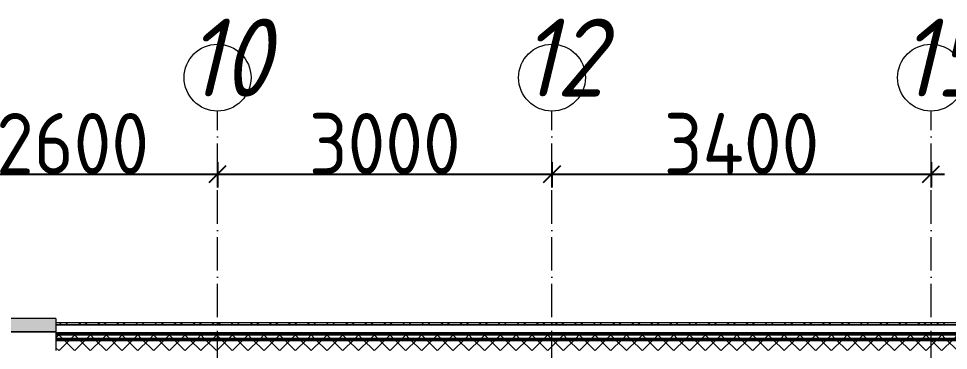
# Model space of a CAD drawing. Header units: millimetres. Extents: x -12989 to 629078, y -109036 to 555275.
# Drawn here: x 538775 to 547116, y -42783 to -39805 of the extents above; entities that cross this region are included whole.
import ezdxf

# ---------------------------------------------------------------- set-up
doc = ezdxf.new("R2010")
doc.units = ezdxf.units.MM
doc.linetypes.add('50_200_ШТРИХ_1Т_ш5_п1_п1_', pattern=[700, 500, -100, 0, -100])
for name, color, linetype, lineweight in [('A-____-____-DIMS', 7, 'Continuous', 9), ('A-GLAZ-____-OTLN', 7, 'Continuous', 9), ('A-WALL-____-MCUT-2', 7, 'Continuous', 50), ('A-WALL-____-MCUT-3', 7, 'Continuous', 9), ('A-WALL-____-PATT-1', 7, 'Continuous', 9), ('A-WALL-FNSH-MCUT-1', 7, 'Continuous', 9), ('S-GRID-____-IDEN', 7, 'Continuous', 9), ('S-GRID-____-OTLN-1', 7, '50_200_ШТРИХ_1Т_ш5_п1_п1_', 9)]:
    doc.layers.add(name, color=color, linetype=linetype, lineweight=lineweight)
doc.layers.add('A-GLAZ-____-OTLN-1', color=7, linetype='Continuous', lineweight=9, true_color=0xc0c0c0)
doc.styles.add('ISOCPEUR_I', font='isocpeui.ttf', dxfattribs={"width": 0.9, "height": 2.5})
doc.styles.add('ISOCPEUR_I_9', font='isocpeui.ttf', dxfattribs={"width": 0.9, "height": 250})
doc.styles.add('СПДС', font='isocpeur.ttf', dxfattribs={"width": 0.9})
doc.dimstyles.new('ISO-2_5_0_9К_БОЛЬШОЙ_ОСИ', dxfattribs={"dimscale": 304.8, "dimtxt": 248.995294, "dimasz": 0.492126, "dimexe": 0.393701, "dimexo": 0, "dimgap": 0, "dimtad": 1, "dimdec": 0, "dimzin": 0, "dimdsep": 46, "dimtxsty": 'ISOCPEUR_I_9', "dimblk1": 'OBLIQUE', "dimblk2": 'OBLIQUE', "dimsah": 1, "dimcen": 0.09, "dimdle": 0.393701, "dimazin": 0, "dimtfac": 1, "dimtdec": 4, "dimtix": 1, "dimtmove": 0, "dimatfit": 3, "dimfxl": 1, "dimtvp": 1, "dimtolj": 1, "dimtzin": 0, "dimarcsym": 2})
pattern_1 = [(45, (523510.01, -90515.61), (-70.71068, 70.71068), []), (135, (523510.01, -90515.61), (-70.71068, -70.71068), [])]

# ---------------------------------------------------------------- blocks, each defined once
blk = doc.blocks.new('Отлив_СКБ - Отлив витража_120_НВФ-31885289-АР1_План отверстий 3 этажа в осях 1-64_А-ГГ')
at = {"layer": 'A-GLAZ-____-OTLN-1'}
for points in [[(1000, 2), (1000, 120), (0, 120), (0, 2)], [(1000, 0), (1000, 2), (0, 2), (0, 0)]]:
    blk.add_hatch(color=256, dxfattribs=at).paths.add_polyline_path(points, flags=0)
at = {"layer": 'A-GLAZ-____-OTLN'}
for p, q in [((0, 83), (0, 120)), ((1000, 120), (0, 120)), ((1000, 120), (1000, 83)), ((0, 2), (1000, 2)), ((1000, 0), (0, 0))]:
    blk.add_line(p, q, dxfattribs=at)
blk = doc.blocks.new('Ось сетки - Круг_Ø6_00__ISO-2_5_0_9K_-25732049-АР1_План отверстий 3 этажа в осях 1-64_А-ГГ')
at = {"layer": 'S-GRID-____-IDEN'}
blk.add_circle((0, 0), 3, dxfattribs=at)
blk = doc.blocks.new('_Oblique')
at = {"color": 0, "linetype": 'ByBlock', "lineweight": -2}
blk.add_line((-0.5, -0.5), (0.5, 0.5), dxfattribs=at)
blk = doc.blocks.new('*D2983')
at = {"layer": 'A-____-____-DIMS', "color": 0, "lineweight": -2, "transparency": 16777216}
for p, q in [((298220.7, -37442.6), (298220.7, -37668.7)), ((300820.7, -37442.6), (300820.7, -37668.7)), ((298100.7, -37548.7), (300940.7, -37548.7))]:
    blk.add_line(p, q, dxfattribs=at)
at = {"layer": 'Defpoints', "color": 0, "transparency": 16777216}
for p in [(298220.7, -37442.6), (300820.7, -37442.6), (300820.7, -37548.7)]:
    blk.add_point(p, dxfattribs=at)
at = {"layer": 'A-____-____-DIMS', "color": 0, "lineweight": -2, "transparency": 16777216, "xscale": 150, "yscale": 150, "zscale": 150, "rotation": 180}
blk.add_blockref('_Oblique', (298220.7, -37548.7), dxfattribs=at)
at = {"layer": 'A-____-____-DIMS', "color": 0, "lineweight": -2, "transparency": 16777216, "xscale": 150, "yscale": 150, "zscale": 150}
blk.add_blockref('_Oblique', (300820.7, -37548.7), dxfattribs=at)
at = {"layer": 'A-____-____-DIMS', "color": 0, "transparency": 16777216, "insert": (299520.7, -37274.4), "char_height": 548.64, "attachment_point": 5, "style": 'СПДС'}
blk.add_mtext('\\A1;2600', dxfattribs=at)
blk = doc.blocks.new('*D2984')
at = {"layer": 'A-____-____-DIMS', "color": 0, "lineweight": -2, "transparency": 16777216}
for p, q in [((300820.7, -37442.6), (300820.7, -37668.7)), ((303820.7, -37442.6), (303820.7, -37668.7)), ((300700.7, -37548.7), (303940.7, -37548.7))]:
    blk.add_line(p, q, dxfattribs=at)
at = {"layer": 'Defpoints', "color": 0, "transparency": 16777216}
for p in [(300820.7, -37442.6), (303820.7, -37442.6), (303820.7, -37548.7)]:
    blk.add_point(p, dxfattribs=at)
at = {"layer": 'A-____-____-DIMS', "color": 0, "lineweight": -2, "transparency": 16777216, "xscale": 150, "yscale": 150, "zscale": 150, "rotation": 180}
blk.add_blockref('_Oblique', (300820.7, -37548.7), dxfattribs=at)
at = {"layer": 'A-____-____-DIMS', "color": 0, "lineweight": -2, "transparency": 16777216, "xscale": 150, "yscale": 150, "zscale": 150}
blk.add_blockref('_Oblique', (303820.7, -37548.7), dxfattribs=at)
at = {"layer": 'A-____-____-DIMS', "color": 0, "transparency": 16777216, "insert": (302320.7, -37274.4), "char_height": 548.64, "attachment_point": 5, "style": 'СПДС'}
blk.add_mtext('\\A1;3000', dxfattribs=at)
blk = doc.blocks.new('*D2985')
at = {"layer": 'A-____-____-DIMS', "color": 0, "lineweight": -2, "transparency": 16777216}
for p, q in [((303820.7, -37442.6), (303820.7, -37668.7)), ((307220.7, -37442.6), (307220.7, -37668.7)), ((303700.7, -37548.7), (307340.7, -37548.7))]:
    blk.add_line(p, q, dxfattribs=at)
at = {"layer": 'Defpoints', "color": 0, "transparency": 16777216}
for p in [(303820.7, -37442.6), (307220.7, -37442.6), (307220.7, -37548.7)]:
    blk.add_point(p, dxfattribs=at)
at = {"layer": 'A-____-____-DIMS', "color": 0, "lineweight": -2, "transparency": 16777216, "xscale": 150, "yscale": 150, "zscale": 150, "rotation": 180}
blk.add_blockref('_Oblique', (303820.7, -37548.7), dxfattribs=at)
at = {"layer": 'A-____-____-DIMS', "color": 0, "lineweight": -2, "transparency": 16777216, "xscale": 150, "yscale": 150, "zscale": 150}
blk.add_blockref('_Oblique', (307220.7, -37548.7), dxfattribs=at)
at = {"layer": 'A-____-____-DIMS', "color": 0, "transparency": 16777216, "insert": (305520.7, -37274.4), "char_height": 548.64, "attachment_point": 5, "style": 'СПДС'}
blk.add_mtext('\\A1;3400', dxfattribs=at)
blk = doc.blocks.new('3эт')
at = {"layer": 'S-GRID-____-OTLN-1', "color": 251, "ltscale": 0.6, "true_color": 0x636466}
for p, q in [((300820.7, -91346.1), (300820.7, -36982.5)), ((303820.7, -91346.1), (303820.7, -36982.5)), ((307220.7, -91346.1), (307220.7, -36982.5))]:
    blk.add_line(p, q, dxfattribs=at)
at = {"layer": 'S-GRID-____-IDEN', "char_height": 700, "width": 346.329, "attachment_point": 1, "style": 'ISOCPEUR_I'}
for s, insert in [('10', (300542.4, -36152.7)), ('12', (303542.4, -36152.7)), ('15', (306942.4, -36152.7))]:
    blk.add_mtext(s, dxfattribs=dict(at, insert=insert))
at = {"layer": 'A-____-____-DIMS'}
for base, p1, p2, override, picture, middle in [((300820.7, -37548.7), (298220.7, -37442.6), (300820.7, -37442.6), {"dimtxt": 1.8, "dimpost": '<>', "dimtxsty": 'СПДС', "dimfxl": 2600}, '*D2983', (299520.7, -37274.4)), ((303820.7, -37548.7), (300820.7, -37442.6), (303820.7, -37442.6), {"dimtxt": 1.8, "dimpost": '<>', "dimtxsty": 'СПДС', "dimfxl": 3000}, '*D2984', (302320.7, -37274.4)), ((307220.7, -37548.7), (303820.7, -37442.6), (307220.7, -37442.6), {"dimtxt": 1.8, "dimpost": '<>', "dimtxsty": 'СПДС', "dimfxl": 3400}, '*D2985', (305520.7, -37274.4))]:
    dim = blk.add_linear_dim(base=base, p1=p1, p2=p2, dimstyle='ISO-2_5_0_9К_БОЛЬШОЙ_ОСИ', override=override, dxfattribs=at)
    dim.commit()
    dim.dimension.update_dxf_attribs({"geometry": picture, "text_midpoint": middle})

msp = doc.modelspace()

# ---------------------------------------------------------------- hatches: boundary and pattern name
at = {"layer": 'A-WALL-____-PATT-1'}
h = msp.add_hatch(dxfattribs=at)
h.set_pattern_fill('FP_3', color=256, style=0, pattern_type=2)
h.set_pattern_definition([(45, (523510.01, -90515.61), (-85.53659, 85.53659), []), (45, (523567.03, -90515.61), (-85.53659, 85.53659), [])])
h.paths.add_polyline_path([(547290.0077, -42554.5723), (547290.0077, -42534.5723), (539110.0077, -42534.5723), (539110.0077, -42554.5723), (544705.9022, -42554.5723)], flags=0)
h.paths.add_polyline_path([(538110.0077, -42554.5723), (538110.0077, -42534.5723), (536910.0077, -42534.5723), (536910.0077, -42554.5723), (537636.0451, -42554.5723)], flags=0)
h.paths.add_polyline_path([(535110.0077, -42554.5723), (535110.0077, -42534.5723), (530910.0077, -42534.5723), (530910.0077, -42554.5723), (534101.1165, -42554.5723)], flags=0)
h.paths.add_polyline_path([(529110.0077, -42554.5723), (529110.0077, -42534.5723), (520830.0077, -42534.5723), (520830.0077, -42554.5723), (528798.7236, -42554.5723)], flags=0)
h = msp.add_hatch(dxfattribs=at)
h.set_pattern_fill('FP_1', color=256, style=0, pattern_type=2)
h.set_pattern_definition(pattern_1)
h.paths.add_polyline_path([(547290.0077, -42684.5723), (547290.0077, -42634.5723), (539110.0077, -42634.5723), (539110.0077, -42684.5723), (544705.9022, -42684.5723)], flags=0)
h.paths.add_polyline_path([(538110.0077, -42684.5723), (538110.0077, -42634.5723), (536910.0077, -42634.5723), (536910.0077, -42684.5723), (537636.0451, -42684.5723)], flags=0)
h.paths.add_polyline_path([(535110.0077, -42684.5723), (535110.0077, -42634.5723), (530910.0077, -42634.5723), (530910.0077, -42684.5723), (534101.1165, -42684.5723)], flags=0)
h.paths.add_polyline_path([(528798.7236, -42684.5723), (529110.0077, -42684.5723), (529110.0077, -42634.5723), (520960.0077, -42634.5723), (520960.0077, -42684.5723), (527031.2593, -42684.5723)], flags=0)
h = msp.add_hatch(dxfattribs=at)
h.set_pattern_fill('FP_1', color=256, style=0, pattern_type=2)
h.set_pattern_definition(pattern_1)
h.paths.add_polyline_path([(547210.0077, -42784.5723), (547290.0077, -42784.5723), (547290.0077, -42684.5723), (539110.0077, -42684.5723), (539110.0077, -42784.5723), (547160.0077, -42784.5723)], flags=0)
h.paths.add_polyline_path([(538110.0077, -42784.5723), (538110.0077, -42684.5723), (536910.0077, -42684.5723), (536910.0077, -42778.5723), (536985.0077, -42778.5723), (536985.0077, -42784.5723), (537636.0451, -42784.5723)], flags=0)
h.paths.add_polyline_path([(535035.0077, -42784.5723), (535035.0077, -42778.5723), (535110.0077, -42778.5723), (535110.0077, -42684.5723), (530910.0077, -42684.5723), (530910.0077, -42778.5723), (530985.0077, -42778.5723), (530985.0077, -42784.5723), (534101.1165, -42784.5723)], flags=0)
h.paths.add_polyline_path([(529110.0077, -42784.5723), (529110.0077, -42684.5723), (521060.0077, -42684.5723), (521060.0077, -42784.5723), (528798.7236, -42784.5723)], flags=0)

# ---------------------------------------------------------------- linework, layer by layer
at = {"layer": 'A-WALL-____-MCUT-2'}
for p, q in [((547290.0077, -42634.5723), (539110.0077, -42634.5723)), ((547290.0077, -42684.5723), (539110.0077, -42684.5723))]:
    msp.add_line(p, q, dxfattribs=at)
at = {"layer": 'A-WALL-____-MCUT-3'}
for p, q in [((547290.0077, -42554.5723), (539110.0077, -42554.5723)), ((539110.0077, -42554.5723), (539110.0077, -42784.5723))]:
    msp.add_line(p, q, dxfattribs=at)
at = {"layer": 'A-WALL-FNSH-MCUT-1'}
for p, q in [((547310.0077, -42534.5723), (539110.0077, -42534.5723)), ((539110.0077, -42534.5723), (539110.0077, -42554.5723)), ((539110.0077, -42554.5723), (547290.0077, -42554.5723))]:
    msp.add_line(p, q, dxfattribs=at)

# ---------------------------------------------------------------- block references
msp.add_blockref('3эт', (239739.3002, -3652.1582))
at = {"layer": 'A-GLAZ-____-OTLN'}
msp.add_blockref('Отлив_СКБ - Отлив витража_120_НВФ-31885289-АР1_План отверстий 3 этажа в осях 1-64_А-ГГ', (538110.0077, -42617.5723), dxfattribs=at)
at = {"layer": 'S-GRID-____-IDEN', "xscale": 99.99999999999993, "yscale": 99.99999999999993, "zscale": 99.99999999999993}
for p in [(540560.0077, -40334.6547), (543560.0077, -40334.6547), (546960.0077, -40334.6547)]:
    msp.add_blockref('Ось сетки - Круг_Ø6_00__ISO-2_5_0_9K_-25732049-АР1_План отверстий 3 этажа в осях 1-64_А-ГГ', p, dxfattribs=at)

doc.saveas('drawing.dxf')
